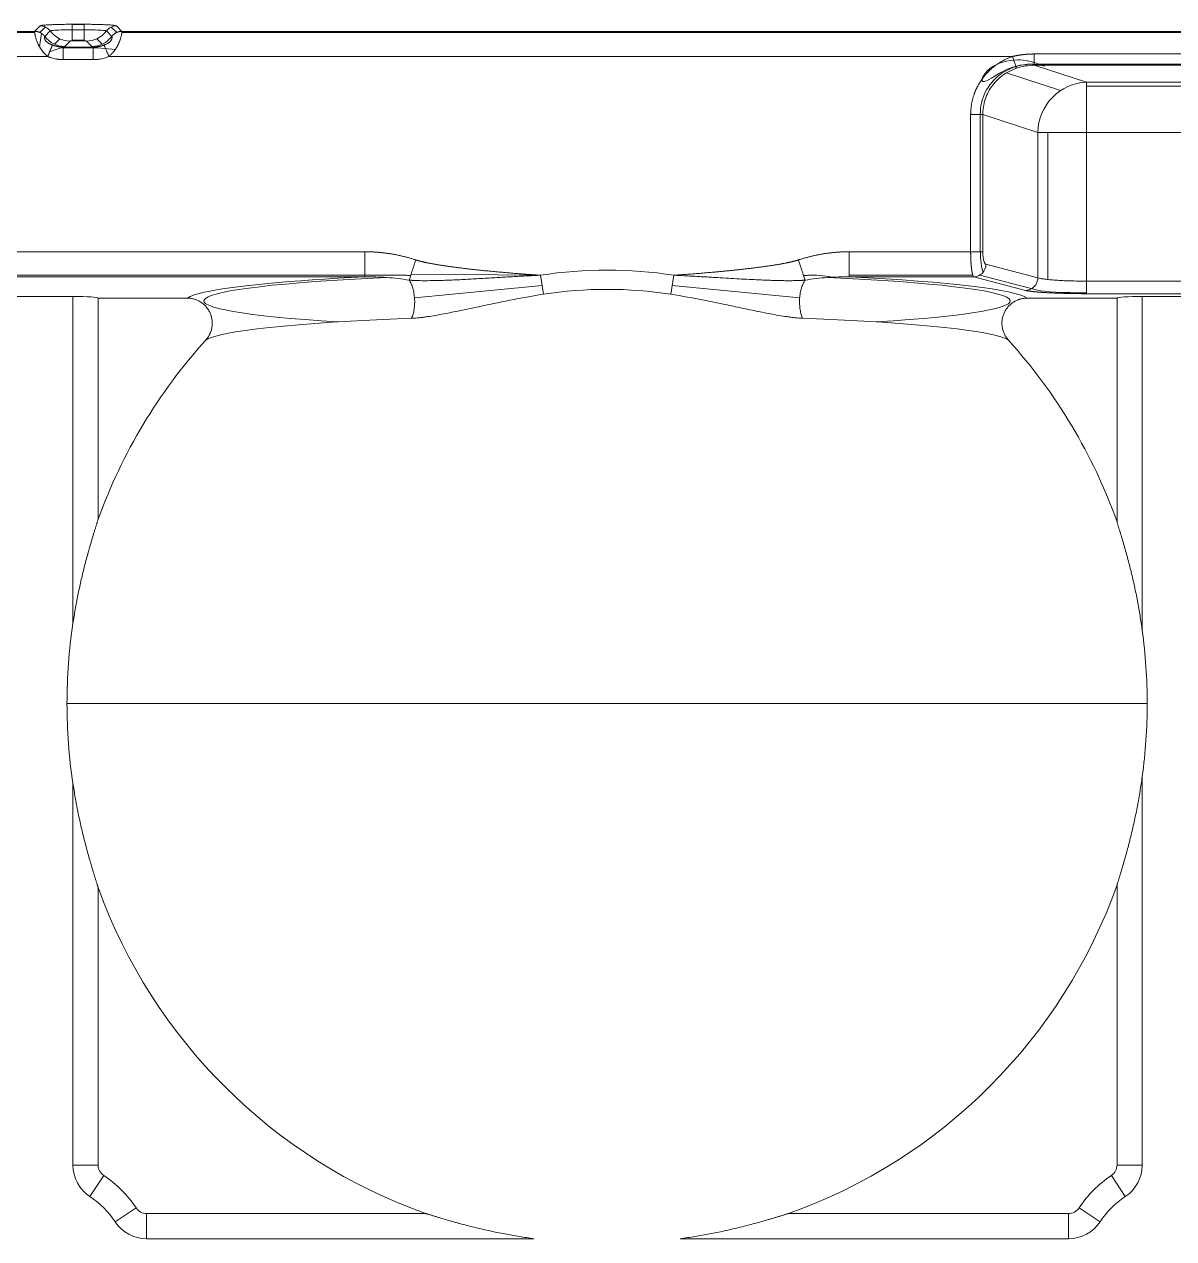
# Model space of a CAD drawing. Header units: millimetres. Extents: x 409 to 2276, y 1039 to 1674.
# Drawn here: x 1634.98 to 1680.63, y 1440.91 to 1489.12 of the extents above; entities that cross this region are included whole.
import ezdxf

# ---------------------------------------------------------------- set-up
doc = ezdxf.new("R2010")
doc.units = ezdxf.units.MM
doc.layers.add('粗实线层', color=7, linetype='Continuous', lineweight=35)

msp = doc.modelspace()

# ---------------------------------------------------------------- linework, layer by layer
at = {"layer": '粗实线层', "lineweight": 20}
for p, q in [((1631.784, 1488.844), (1635.392, 1488.844)), ((1635.608, 1489.06), (1635.392, 1488.844)), ((1635.598, 1488.8), (1635.814, 1489.016)), ((1636.007, 1488.86), (1635.792, 1488.645)), ((1637.363, 1489.124), (1636.89, 1489.124)), ((1636.89, 1489.111), (1637.363, 1489.111)), ((1637.363, 1488.904), (1636.89, 1488.904)), ((1637.363, 1489.124), (1637.363, 1488.904)), ((1637.363, 1488.463), (1637.363, 1488.904)), ((1638.46, 1488.645), (1638.245, 1488.86)), ((1638.439, 1489.016), (1638.654, 1488.8)), ((1638.86, 1488.844), (1638.644, 1489.06)), ((1638.86, 1488.844), (1722.392, 1488.844)), ((1635.393, 1488.795), (1631.778, 1488.795)), ((1635.666, 1488.762), (1635.588, 1488.237)), ((1636.18, 1488.333), (1636.395, 1488.548)), ((1636.806, 1488.459), (1636.591, 1488.244)), ((1636.89, 1488.489), (1637.363, 1488.489)), ((1637.363, 1488.463), (1636.89, 1488.463)), ((1637.662, 1488.244), (1637.447, 1488.459)), ((1637.857, 1488.548), (1638.073, 1488.333)), ((1638.86, 1488.795), (1722.393, 1488.795)), ((1635.987, 1488.024), (1636.432, 1488.195)), ((1637.909, 1488.195), (1636.432, 1488.195)), ((1636.531, 1488.22), (1637.721, 1488.22)), ((1637.909, 1488.195), (1638.595, 1488.126)), ((1675.091, 1487.945), (1686.162, 1487.945)), ((1631.784, 1487.846), (1635.912, 1487.846)), ((1636.531, 1487.72), (1637.721, 1487.72)), ((1638.341, 1487.846), (1674.22, 1487.846)), ((1675.091, 1487.497), (1686.162, 1487.497)), ((1675.091, 1487.497), (1677.161, 1486.821)), ((1685.979, 1487.54), (1675.274, 1487.54)), ((1676.137, 1486.494), (1673.988, 1487.196)), ((1677.161, 1486.821), (1684.092, 1486.821)), ((1677.161, 1484.829), (1677.161, 1486.821)), ((1677.161, 1486.661), (1684.092, 1486.661)), ((1672.563, 1480.094), (1672.563, 1485.541)), ((1672.947, 1480.094), (1672.947, 1485.541)), ((1673.046, 1485.541), (1675.229, 1484.829)), ((1673.046, 1480.094), (1673.046, 1485.541)), ((1675.229, 1479.058), (1675.229, 1484.829)), ((1677.161, 1484.829), (1675.229, 1484.829)), ((1675.626, 1478.991), (1675.626, 1484.829)), ((1677.161, 1478.928), (1677.161, 1484.829)), ((1677.161, 1484.829), (1684.092, 1484.829)), ((1631.784, 1480.094), (1648.509, 1480.094)), ((1667.744, 1480.094), (1667.744, 1479.096)), ((1667.744, 1480.094), (1672.563, 1480.094)), ((1672.563, 1480.094), (1673.046, 1480.094)), ((1655.478, 1479.161), (1650.342, 1479.198)), ((1675.229, 1479.058), (1673.171, 1479.595)), ((1649.916, 1479.161), (1631.784, 1479.161)), ((1631.784, 1479.096), (1648.509, 1479.096)), ((1650.479, 1478.262), (1655.544, 1478.753)), ((1655.598, 1478.406), (1655.481, 1479.161)), ((1660.654, 1478.406), (1660.772, 1479.161)), ((1660.709, 1478.754), (1665.773, 1478.258)), ((1672.649, 1479.161), (1667.744, 1479.161)), ((1667.744, 1479.096), (1672.688, 1479.096)), ((1674.746, 1478.559), (1672.688, 1479.096)), ((1672.927, 1479.166), (1675.223, 1478.567)), ((1684.092, 1478.928), (1677.161, 1478.928)), ((1634.414, 1478.322), (1636.914, 1478.322)), ((1636.914, 1465.332), (1636.914, 1478.322)), ((1637.914, 1478.252), (1641.45, 1478.252)), ((1637.914, 1469.474), (1637.914, 1478.252)), ((1674.803, 1478.252), (1678.376, 1478.252)), ((1684.092, 1478.429), (1677.161, 1478.429)), ((1678.376, 1478.252), (1678.376, 1469.368)), ((1679.376, 1478.322), (1681.876, 1478.322)), ((1679.376, 1478.322), (1679.376, 1465.066)), ((1636.679, 1462.161), (1658.126, 1462.161)), ((1679.574, 1462.161), (1658.126, 1462.161)), ((1636.914, 1443.837), (1636.914, 1458.99)), ((1679.376, 1459.256), (1679.376, 1443.837)), ((1637.914, 1443.837), (1637.914, 1454.848)), ((1678.376, 1454.954), (1678.376, 1443.837)), ((1636.914, 1443.837), (1637.914, 1443.837)), ((1679.376, 1443.837), (1678.376, 1443.837)), ((1637.589, 1442.584), (1638.139, 1443.419)), ((1678.701, 1442.584), (1678.151, 1443.419)), ((1638.587, 1441.586), (1639.423, 1442.136)), ((1677.703, 1441.586), (1676.868, 1442.136)), ((1650.92, 1441.911), (1639.84, 1441.911)), ((1639.84, 1440.911), (1639.84, 1441.911)), ((1676.45, 1441.911), (1665.333, 1441.911)), ((1676.45, 1440.911), (1676.45, 1441.911)), ((1655.222, 1440.911), (1639.84, 1440.911)), ((1676.45, 1440.911), (1661.031, 1440.911))]:
    msp.add_line(p, q, dxfattribs=at)
for centre, radius, start, end in [((1658.126, 1462.161), 17.205, 81.1539, 98.8461), ((1658.126, 1462.161), 16.44, 81.1539, 98.8461), ((1658.126, 1462.161), 16.44, 81.1539, 98.8461), ((1658.126, 1462.161), 21.494, 137.867, 160.1091), ((1658.126, 1462.161), 21.494, 19.5901, 42.133), ((1658.126, 1462.161), 21.448, 171.4976, 180), ((1658.126, 1462.161), 21.448, 0, 7.7837), ((1658.126, 1462.161), 21.448, 180, 188.5024), ((1658.126, 1462.161), 21.448, 352.2163, 0), ((1658.126, 1462.161), 21.494, 199.8909, 250.4099), ((1658.126, 1462.161), 21.494, 289.5901, 340.4099), ((1638.414, 1443.837), 1.5, 180, 236.633), ((1638.414, 1443.837), 0.5, 180, 236.633), ((1677.876, 1443.837), 0.5, 303.367, 0), ((1677.876, 1443.837), 1.5, 303.367, 0), ((1635.664, 1439.661), 4.5, 33.367, 56.633), ((1680.626, 1439.661), 4.5, 123.367, 146.633), ((1635.664, 1439.661), 3.5, 33.367, 56.633), ((1680.626, 1439.661), 3.5, 123.367, 146.633), ((1639.84, 1442.411), 0.5, 213.367, 270), ((1676.45, 1442.411), 0.5, 270, 326.633), ((1639.84, 1442.411), 1.5, 213.367, 270), ((1676.45, 1442.411), 1.5, 270, 326.633)]:
    msp.add_arc(centre, radius, start, end, dxfattribs=at)
for centre, major_axis, ratio, start_param, end_param in [((1635.608, 1488.561), (0.354, -0.354), 0.997265, 1.428216, 2.354826), ((1636.806, 1489.457), (0.707, -0.707), 0.997265, 4.569807, 5.496418), ((1636.89, 1488.625), (0, -0.5), 0.000021, 2.162623, 3.089233), ((1636.89, 1489.462), (0, -1), 0.000002, 0, 0.962255), ((1637.447, 1489.457), (-0.706, -0.708), 0.997255, 0.785049, 1.711657), ((1638.644, 1488.561), (-0.353, -0.354), 0.997264, 3.92822, 4.854816), ((1636.591, 1489.242), (0.707, -0.707), 0.997265, 4.569861, 5.496378), ((1637.662, 1489.242), (-0.707, -0.707), 0.997265, 0.786768, 1.713286), ((1675.017, 1485.528), (1.975, -0.645), 0.962495, 1.637941, 3.462237), ((1677.161, 1484.829), (0.621, 1.901), 0.962495, 0.327053, 1.87529), ((1673.215, 1480.094), (0, 1), 0.267949, 1.570796, 2.518292), ((1672.688, 1479.595), (-0.126, -0.484), 0.96373, 0.264454, 1.817191), ((1658.126, 1478.139), (16.011, 0), 0.069756, 2.150258, 3.981752), ((1658.126, 1478.139), (-16.755, 0), 0.069756, 5.323749, 5.96652), ((1658.126, 1478.139), (16.011, 0), 0.069756, 5.443238, 7.274399), ((1658.126, 1478.139), (-16.755, 0), 0.069756, 3.238503, 4.101029), ((1636.914, 1478.252), (-1, 0), 0.069927, 3.141593, 4.712389), ((1658.126, 1478.139), (-16.755, 0), 0.069756, 5.96652, 6.186275), ((1677.161, 1478.602), (-2, 0), 0.069927, 0.249436, 1.570796), ((1679.376, 1478.252), (-1, 0), 0.069927, 4.712389, 6.283185), ((1658.126, 1476.476), (-16.011, 0), 0.069756, 5.218735, 6.18907), ((1658.126, 1476.476), (-16.011, 0), 0.069756, 3.235708, 4.206043)]:
    msp.add_ellipse(centre, major_axis=major_axis, ratio=ratio, start_param=start_param, end_param=end_param, dxfattribs=at)
for points, degree, knots in [([(1635.392, 1488.844), (1635.392, 1488.844), (1635.392, 1488.843), (1635.391, 1488.842), (1635.391, 1488.841), (1635.391, 1488.839), (1635.391, 1488.836), (1635.391, 1488.833), (1635.391, 1488.83), (1635.391, 1488.826), (1635.391, 1488.822), (1635.391, 1488.817), (1635.392, 1488.812), (1635.393, 1488.806), (1635.393, 1488.799), (1635.394, 1488.792), (1635.395, 1488.783), (1635.397, 1488.774), (1635.398, 1488.765), (1635.4, 1488.754), (1635.402, 1488.743), (1635.404, 1488.731), (1635.408, 1488.71), (1635.414, 1488.682), (1635.423, 1488.646), (1635.434, 1488.604), (1635.448, 1488.555), (1635.468, 1488.493), (1635.492, 1488.429), (1635.522, 1488.358), (1635.56, 1488.282), (1635.598, 1488.216), (1635.636, 1488.155), (1635.677, 1488.095), (1635.722, 1488.038), (1635.762, 1487.992), (1635.788, 1487.963), (1635.814, 1487.936), (1635.84, 1487.911), (1635.864, 1487.888), (1635.888, 1487.866), (1635.904, 1487.852), (1635.912, 1487.846)], 3, [0, 0, 0, 0, 0.009731, 0.019805, 0.030219, 0.040973, 0.052066, 0.063498, 0.075271, 0.087386, 0.099845, 0.112649, 0.125801, 0.139302, 0.153151, 0.167346, 0.181887, 0.196771, 0.211999, 0.227573, 0.243494, 0.259767, 0.276397, 0.32031, 0.357788, 0.388791, 0.444169, 0.49073, 0.54492, 0.596334, 0.652237, 0.714373, 0.741987, 0.787368, 0.849445, 0.874291, 0.897964, 0.920509, 0.941961, 0.962346, 0.981686, 1, 1, 1, 1]), ([(1635.392, 1488.844), (1635.396, 1488.844), (1635.403, 1488.844), (1635.413, 1488.844), (1635.424, 1488.843), (1635.434, 1488.843), (1635.445, 1488.842), (1635.455, 1488.841), (1635.465, 1488.839), (1635.475, 1488.838), (1635.486, 1488.836), (1635.496, 1488.834), (1635.506, 1488.831), (1635.516, 1488.829), (1635.526, 1488.826), (1635.536, 1488.824), (1635.545, 1488.821), (1635.555, 1488.817), (1635.565, 1488.814), (1635.574, 1488.81), (1635.584, 1488.807), (1635.593, 1488.803), (1635.602, 1488.798), (1635.611, 1488.794), (1635.62, 1488.79), (1635.629, 1488.785), (1635.638, 1488.78), (1635.647, 1488.775), (1635.655, 1488.77), (1635.664, 1488.765), (1635.672, 1488.759), (1635.68, 1488.753), (1635.688, 1488.748), (1635.696, 1488.742), (1635.704, 1488.736), (1635.712, 1488.729), (1635.719, 1488.723), (1635.727, 1488.716), (1635.734, 1488.71), (1635.741, 1488.703), (1635.748, 1488.696), (1635.755, 1488.689), (1635.762, 1488.682), (1635.768, 1488.675), (1635.774, 1488.667), (1635.781, 1488.66), (1635.787, 1488.652), (1635.79, 1488.647), (1635.792, 1488.645)], 3, [0, 0, 0, 0, 0.022639, 0.045238, 0.067797, 0.090315, 0.112793, 0.13523, 0.157627, 0.179984, 0.2023, 0.224577, 0.246813, 0.269009, 0.291164, 0.31328, 0.335356, 0.357391, 0.379387, 0.401342, 0.423258, 0.445133, 0.466969, 0.488765, 0.510521, 0.532237, 0.553914, 0.575551, 0.597148, 0.618705, 0.640223, 0.661702, 0.68314, 0.70454, 0.725899, 0.74722, 0.768501, 0.789742, 0.810944, 0.832107, 0.853231, 0.874315, 0.895361, 0.916367, 0.937334, 0.958261, 0.97915, 1, 1, 1, 1]), ([(1636.89, 1488.904), (1636.74, 1488.904), (1636.436, 1488.899), (1636.105, 1488.883), (1636.015, 1488.867), (1636.007, 1488.86)], 3, [0, 0, 0, 0, 0.337679, 0.674606, 1, 1, 1, 1]), ([(1638.245, 1488.86), (1638.238, 1488.867), (1638.147, 1488.883), (1637.816, 1488.899), (1637.513, 1488.904), (1637.363, 1488.904)], 3, [0, 0, 0, 0, 0.325486, 0.662424, 1, 1, 1, 1]), ([(1638.341, 1487.846), (1638.345, 1487.849), (1638.354, 1487.857), (1638.367, 1487.868), (1638.38, 1487.88), (1638.394, 1487.893), (1638.408, 1487.906), (1638.422, 1487.919), (1638.436, 1487.934), (1638.45, 1487.949), (1638.465, 1487.964), (1638.48, 1487.98), (1638.495, 1487.997), (1638.517, 1488.023), (1638.545, 1488.056), (1638.574, 1488.094), (1638.598, 1488.127), (1638.616, 1488.154), (1638.629, 1488.174), (1638.641, 1488.193), (1638.652, 1488.212), (1638.666, 1488.234), (1638.678, 1488.256), (1638.689, 1488.277), (1638.7, 1488.297), (1638.71, 1488.317), (1638.719, 1488.336), (1638.736, 1488.371), (1638.758, 1488.423), (1638.781, 1488.484), (1638.8, 1488.54), (1638.816, 1488.594), (1638.832, 1488.654), (1638.843, 1488.701), (1638.849, 1488.735), (1638.853, 1488.756), (1638.856, 1488.774), (1638.858, 1488.79), (1638.86, 1488.803), (1638.861, 1488.814), (1638.862, 1488.823), (1638.862, 1488.83), (1638.862, 1488.835), (1638.862, 1488.84), (1638.861, 1488.843), (1638.861, 1488.844), (1638.86, 1488.844)], 3, [0, 0, 0, 0, 0.010066, 0.020471, 0.031218, 0.042311, 0.053754, 0.06555, 0.077705, 0.090221, 0.103106, 0.116367, 0.13001, 0.144045, 0.178269, 0.207909, 0.23283, 0.252884, 0.267919, 0.277801, 0.294589, 0.310953, 0.326894, 0.342402, 0.357448, 0.372011, 0.386079, 0.39964, 0.451212, 0.504907, 0.542663, 0.590491, 0.648305, 0.715978, 0.745962, 0.774787, 0.802464, 0.828993, 0.854367, 0.878584, 0.901651, 0.923581, 0.94438, 0.964053, 0.982595, 1, 1, 1, 1]), ([(1638.86, 1488.844), (1638.857, 1488.844), (1638.849, 1488.844), (1638.838, 1488.844), (1638.827, 1488.843), (1638.817, 1488.843), (1638.807, 1488.842), (1638.797, 1488.84), (1638.787, 1488.839), (1638.778, 1488.838), (1638.769, 1488.836), (1638.761, 1488.834), (1638.752, 1488.833), (1638.744, 1488.831), (1638.736, 1488.829), (1638.729, 1488.827), (1638.721, 1488.825), (1638.714, 1488.822), (1638.707, 1488.82), (1638.7, 1488.818), (1638.693, 1488.816), (1638.687, 1488.813), (1638.68, 1488.811), (1638.674, 1488.808), (1638.668, 1488.806), (1638.662, 1488.803), (1638.657, 1488.801), (1638.652, 1488.799), (1638.646, 1488.796), (1638.641, 1488.794), (1638.631, 1488.788), (1638.614, 1488.78), (1638.592, 1488.767), (1638.571, 1488.753), (1638.552, 1488.738), (1638.534, 1488.723), (1638.516, 1488.708), (1638.501, 1488.692), (1638.486, 1488.676), (1638.472, 1488.661), (1638.464, 1488.65), (1638.46, 1488.645)], 3, [0, 0, 0, 0, 0.024419, 0.048206, 0.071366, 0.093905, 0.115829, 0.137146, 0.157861, 0.177983, 0.197519, 0.216477, 0.234864, 0.25271, 0.2702, 0.287363, 0.304191, 0.320673, 0.336802, 0.352568, 0.367963, 0.382979, 0.39761, 0.411846, 0.425682, 0.439112, 0.452127, 0.464724, 0.476896, 0.488637, 0.499944, 0.555908, 0.610838, 0.664609, 0.717104, 0.768216, 0.817848, 0.865914, 0.912337, 0.957051, 1, 1, 1, 1]), ([(1635.792, 1488.645), (1635.792, 1488.644), (1635.791, 1488.644), (1635.79, 1488.643), (1635.79, 1488.642), (1635.789, 1488.641), (1635.788, 1488.639), (1635.788, 1488.637), (1635.787, 1488.636), (1635.787, 1488.634), (1635.786, 1488.631), (1635.786, 1488.629), (1635.786, 1488.627), (1635.785, 1488.624), (1635.785, 1488.621), (1635.785, 1488.619), (1635.785, 1488.616), (1635.785, 1488.613), (1635.785, 1488.61), (1635.785, 1488.607), (1635.785, 1488.604), (1635.786, 1488.601), (1635.786, 1488.598), (1635.786, 1488.594), (1635.787, 1488.591), (1635.787, 1488.588), (1635.787, 1488.584), (1635.788, 1488.581), (1635.788, 1488.578), (1635.789, 1488.575), (1635.789, 1488.571), (1635.79, 1488.568), (1635.791, 1488.565), (1635.791, 1488.561), (1635.792, 1488.558), (1635.793, 1488.555), (1635.793, 1488.552), (1635.794, 1488.549), (1635.795, 1488.545), (1635.796, 1488.542), (1635.797, 1488.539), (1635.798, 1488.536), (1635.799, 1488.533), (1635.8, 1488.53), (1635.801, 1488.527), (1635.802, 1488.525), (1635.803, 1488.522), (1635.806, 1488.513), (1635.813, 1488.497), (1635.827, 1488.475), (1635.844, 1488.454), (1635.862, 1488.436), (1635.881, 1488.419), (1635.902, 1488.404), (1635.923, 1488.39), (1635.947, 1488.374), (1635.969, 1488.362), (1635.988, 1488.352), (1636.003, 1488.344), (1636.022, 1488.334), (1636.045, 1488.324), (1636.072, 1488.312), (1636.092, 1488.304), (1636.102, 1488.3)], 3, [0, 0, 0, 0, 0.017958, 0.035624, 0.052996, 0.070075, 0.08686, 0.10335, 0.119547, 0.13545, 0.151059, 0.166375, 0.181397, 0.196127, 0.210564, 0.22471, 0.238565, 0.252131, 0.265409, 0.278399, 0.291105, 0.303527, 0.315669, 0.327533, 0.339122, 0.350438, 0.361484, 0.372264, 0.382779, 0.393033, 0.403027, 0.412766, 0.422252, 0.431487, 0.440475, 0.449219, 0.45772, 0.465983, 0.47401, 0.481804, 0.489369, 0.496706, 0.50382, 0.510712, 0.517386, 0.523845, 0.530091, 0.536128, 0.58439, 0.626583, 0.656507, 0.687423, 0.720299, 0.744748, 0.772998, 0.8053, 0.841899, 0.856872, 0.876293, 0.900231, 0.928768, 0.961993, 1, 1, 1, 1]), ([(1638.15, 1488.3), (1638.155, 1488.302), (1638.165, 1488.306), (1638.179, 1488.312), (1638.193, 1488.317), (1638.205, 1488.323), (1638.217, 1488.328), (1638.227, 1488.333), (1638.237, 1488.337), (1638.246, 1488.342), (1638.254, 1488.346), (1638.261, 1488.35), (1638.267, 1488.353), (1638.281, 1488.36), (1638.3, 1488.371), (1638.325, 1488.386), (1638.346, 1488.401), (1638.371, 1488.419), (1638.397, 1488.442), (1638.422, 1488.469), (1638.438, 1488.495), (1638.446, 1488.512), (1638.45, 1488.523), (1638.453, 1488.529), (1638.455, 1488.535), (1638.457, 1488.542), (1638.458, 1488.548), (1638.46, 1488.555), (1638.461, 1488.562), (1638.463, 1488.569), (1638.464, 1488.576), (1638.465, 1488.583), (1638.466, 1488.59), (1638.467, 1488.597), (1638.467, 1488.604), (1638.467, 1488.61), (1638.468, 1488.617), (1638.467, 1488.622), (1638.467, 1488.628), (1638.466, 1488.633), (1638.465, 1488.637), (1638.464, 1488.64), (1638.462, 1488.643), (1638.461, 1488.644), (1638.46, 1488.645)], 3, [0, 0, 0, 0, 0.018432, 0.035777, 0.052045, 0.067247, 0.081392, 0.094492, 0.106554, 0.117589, 0.127604, 0.136608, 0.144608, 0.15161, 0.188092, 0.22035, 0.248609, 0.273098, 0.323536, 0.369774, 0.411537, 0.459198, 0.47206, 0.485865, 0.50064, 0.516413, 0.533212, 0.551065, 0.569999, 0.590041, 0.611219, 0.63356, 0.657092, 0.681842, 0.707836, 0.735094, 0.763633, 0.793465, 0.8246, 0.857046, 0.890809, 0.92589, 0.962289, 1, 1, 1, 1]), ([(1636.102, 1488.3), (1636.107, 1488.298), (1636.117, 1488.295), (1636.132, 1488.289), (1636.148, 1488.284), (1636.165, 1488.278), (1636.183, 1488.272), (1636.202, 1488.267), (1636.221, 1488.261), (1636.242, 1488.256), (1636.264, 1488.25), (1636.286, 1488.245), (1636.311, 1488.24), (1636.34, 1488.235), (1636.37, 1488.23), (1636.401, 1488.226), (1636.433, 1488.223), (1636.465, 1488.221), (1636.498, 1488.22), (1636.52, 1488.22), (1636.531, 1488.22)], 3, [0, 0, 0, 0, 0.034981, 0.071913, 0.110806, 0.151667, 0.194501, 0.239309, 0.286089, 0.334836, 0.385544, 0.4382, 0.492789, 0.562322, 0.632924, 0.704542, 0.77712, 0.850597, 0.924912, 1, 1, 1, 1]), ([(1636.531, 1487.72), (1636.531, 1487.749), (1636.531, 1487.779), (1636.531, 1487.839), (1636.531, 1487.869), (1636.531, 1487.929), (1636.531, 1487.958), (1636.531, 1488.014), (1636.531, 1488.04), (1636.531, 1488.089), (1636.531, 1488.11), (1636.531, 1488.148), (1636.531, 1488.164), (1636.531, 1488.19), (1636.531, 1488.2), (1636.531, 1488.214), (1636.531, 1488.218), (1636.531, 1488.22)], 3, [0, 0, 0, 0, 0.125, 0.125, 0.25, 0.25, 0.375, 0.375, 0.5, 0.5, 0.625, 0.625, 0.75, 0.75, 0.875, 0.875, 1, 1, 1, 1]), ([(1637.721, 1488.22), (1637.727, 1488.22), (1637.738, 1488.22), (1637.755, 1488.22), (1637.771, 1488.22), (1637.788, 1488.221), (1637.804, 1488.222), (1637.82, 1488.223), (1637.837, 1488.225), (1637.853, 1488.227), (1637.868, 1488.228), (1637.884, 1488.231), (1637.9, 1488.233), (1637.915, 1488.235), (1637.93, 1488.238), (1637.945, 1488.241), (1637.96, 1488.244), (1637.975, 1488.247), (1637.99, 1488.25), (1638.004, 1488.254), (1638.018, 1488.258), (1638.032, 1488.261), (1638.046, 1488.265), (1638.06, 1488.269), (1638.073, 1488.273), (1638.087, 1488.278), (1638.1, 1488.282), (1638.113, 1488.286), (1638.125, 1488.291), (1638.138, 1488.295), (1638.146, 1488.299), (1638.15, 1488.3)], 3, [0, 0, 0, 0, 0.037996, 0.075808, 0.113427, 0.150844, 0.188051, 0.225041, 0.261805, 0.298336, 0.334626, 0.370668, 0.406455, 0.44198, 0.477236, 0.512216, 0.546914, 0.581324, 0.615441, 0.649257, 0.682767, 0.715967, 0.748851, 0.781414, 0.813651, 0.845557, 0.87713, 0.908364, 0.939256, 0.969802, 1, 1, 1, 1]), ([(1637.721, 1487.72), (1637.721, 1487.752), (1637.721, 1487.784), (1637.721, 1487.846), (1637.721, 1487.876), (1637.721, 1487.935), (1637.721, 1487.963), (1637.721, 1488.016), (1637.721, 1488.041), (1637.721, 1488.087), (1637.721, 1488.108), (1637.721, 1488.145), (1637.721, 1488.161), (1637.721, 1488.188), (1637.721, 1488.198), (1637.721, 1488.213), (1637.721, 1488.218), (1637.721, 1488.22)], 3, [0, 0, 0, 0, 0.125, 0.125, 0.25, 0.25, 0.375, 0.375, 0.5, 0.5, 0.625, 0.625, 0.75, 0.75, 0.875, 0.875, 1, 1, 1, 1]), ([(1638.341, 1487.846), (1638.331, 1487.87), (1638.32, 1487.895), (1638.299, 1487.946), (1638.288, 1487.971), (1638.267, 1488.022), (1638.256, 1488.047), (1638.236, 1488.095), (1638.227, 1488.118), (1638.208, 1488.161), (1638.2, 1488.181), (1638.185, 1488.217), (1638.178, 1488.233), (1638.167, 1488.26), (1638.162, 1488.272), (1638.155, 1488.289), (1638.152, 1488.296), (1638.15, 1488.3)], 3, [0, 0, 0, 0, 0.125, 0.125, 0.25, 0.25, 0.375, 0.375, 0.5, 0.5, 0.625, 0.625, 0.75, 0.75, 0.875, 0.875, 1, 1, 1, 1]), ([(1674.22, 1487.846), (1674.229, 1487.848), (1674.249, 1487.853), (1674.278, 1487.859), (1674.307, 1487.865), (1674.337, 1487.871), (1674.366, 1487.877), (1674.396, 1487.883), (1674.425, 1487.888), (1674.455, 1487.893), (1674.484, 1487.898), (1674.514, 1487.902), (1674.544, 1487.907), (1674.574, 1487.911), (1674.604, 1487.915), (1674.634, 1487.918), (1674.664, 1487.922), (1674.694, 1487.925), (1674.724, 1487.928), (1674.754, 1487.931), (1674.784, 1487.933), (1674.815, 1487.935), (1674.845, 1487.937), (1674.876, 1487.939), (1674.906, 1487.941), (1674.937, 1487.942), (1674.968, 1487.943), (1674.998, 1487.944), (1675.029, 1487.945), (1675.06, 1487.945), (1675.081, 1487.945), (1675.091, 1487.945)], 3, [0, 0, 0, 0, 0.034042, 0.068095, 0.102162, 0.136246, 0.170348, 0.204471, 0.238616, 0.272787, 0.306985, 0.341212, 0.375471, 0.409764, 0.444092, 0.478459, 0.512867, 0.547317, 0.581811, 0.616353, 0.650943, 0.685584, 0.720279, 0.755029, 0.789836, 0.824703, 0.859631, 0.894623, 0.92968, 0.964805, 1, 1, 1, 1]), ([(1675.091, 1487.945), (1675.091, 1487.888), (1675.091, 1487.831), (1675.091, 1487.727), (1675.091, 1487.68), (1675.091, 1487.599), (1675.091, 1487.565), (1675.091, 1487.517), (1675.091, 1487.502), (1675.091, 1487.497)], 3, [0, 0, 0, 0, 0.25, 0.25, 0.5, 0.5, 0.75, 0.75, 1, 1, 1, 1]), ([(1635.912, 1487.846), (1635.916, 1487.844), (1635.926, 1487.84), (1635.943, 1487.833), (1635.964, 1487.825), (1635.987, 1487.816), (1636.015, 1487.806), (1636.046, 1487.796), (1636.099, 1487.78), (1636.167, 1487.762), (1636.235, 1487.748), (1636.282, 1487.74), (1636.314, 1487.735), (1636.347, 1487.731), (1636.381, 1487.727), (1636.417, 1487.724), (1636.454, 1487.722), (1636.492, 1487.721), (1636.518, 1487.72), (1636.531, 1487.72)], 3, [0, 0, 0, 0, 0.022784, 0.051305, 0.085588, 0.125608, 0.171269, 0.222385, 0.278822, 0.434072, 0.557498, 0.606017, 0.656499, 0.708934, 0.763314, 0.819625, 0.877854, 0.937984, 1, 1, 1, 1]), ([(1672.563, 1485.541), (1672.563, 1485.92), (1672.678, 1486.277), (1672.793, 1486.637), (1673.011, 1486.942), (1673.23, 1487.25), (1673.846, 1487.714), (1674.22, 1487.846)], 2, [0, 0, 0, 0.25, 0.25, 0.5, 0.5, 0.75, 1, 1, 1]), ([(1675.504, 1487.469), (1675.329, 1487.515), (1675.145, 1487.54), (1674.568, 1487.541), (1674.17, 1487.424), (1673.502, 1487.081), (1673.228, 1486.857), (1673.027, 1486.841), (1672.995, 1486.895), (1673.067, 1487.103), (1673.178, 1487.248), (1673.628, 1487.594), (1674.039, 1487.71), (1674.727, 1487.71), (1675.013, 1487.647), (1675.274, 1487.54)], 3, [0, 0, 0, 0, 0.088198, 0.088198, 0.281114, 0.281114, 0.47403, 0.47403, 0.570488, 0.570488, 0.666946, 0.666946, 0.859862, 0.859862, 1, 1, 1, 1]), ([(1673.046, 1485.541), (1673.046, 1485.562), (1673.048, 1485.792), (1673.133, 1486.231), (1673.456, 1486.788), (1673.9, 1487.172), (1674.237, 1487.331), (1674.383, 1487.381)], 3, [0, 0, 0, 0, 0.02507, 0.285065, 0.545239, 0.810368, 1, 1, 1, 1]), ([(1674.22, 1487.846), (1674.229, 1487.82), (1674.238, 1487.794), (1674.256, 1487.742), (1674.266, 1487.715), (1674.284, 1487.663), (1674.293, 1487.637), (1674.311, 1487.587), (1674.319, 1487.564), (1674.334, 1487.52), (1674.342, 1487.5), (1674.354, 1487.463), (1674.36, 1487.448), (1674.369, 1487.42), (1674.373, 1487.409), (1674.38, 1487.392), (1674.382, 1487.385), (1674.383, 1487.381)], 3, [0, 0, 0, 0, 0.125, 0.125, 0.25, 0.25, 0.375, 0.375, 0.5, 0.5, 0.625, 0.625, 0.75, 0.75, 0.875, 0.875, 1, 1, 1, 1]), ([(1648.509, 1480.094), (1648.989, 1480.094), (1649.479, 1480.019), (1650.021, 1479.936), (1650.528, 1479.769)], 2, [0, 0, 0, 0.5, 0.5, 1, 1, 1]), ([(1650.528, 1479.769), (1650.515, 1479.731), (1650.503, 1479.692), (1650.477, 1479.614), (1650.465, 1479.575), (1650.439, 1479.498), (1650.427, 1479.459), (1650.402, 1479.384), (1650.39, 1479.347), (1650.367, 1479.275), (1650.356, 1479.241), (1650.334, 1479.176), (1650.324, 1479.145), (1650.305, 1479.086), (1650.296, 1479.059), (1650.279, 1479.01), (1650.272, 1478.987), (1650.265, 1478.967)], 3, [0, 0, 0, 0, 0.125, 0.125, 0.25, 0.25, 0.375, 0.375, 0.5, 0.5, 0.625, 0.625, 0.75, 0.75, 0.875, 0.875, 1, 1, 1, 1]), ([(1650.528, 1479.769), (1650.631, 1479.734), (1650.858, 1479.682), (1651.043, 1479.639), (1651.322, 1479.592), (1651.79, 1479.513), (1652.399, 1479.439), (1652.945, 1479.373), (1653.618, 1479.309), (1654.554, 1479.221), (1655.481, 1479.161)], 2, [0, 0, 0, 0.125, 0.125, 0.25, 0.25, 0.5, 0.5, 0.75, 0.75, 1, 1, 1]), ([(1660.772, 1479.161), (1661.604, 1479.216), (1662.398, 1479.288), (1663.313, 1479.37), (1664.019, 1479.46), (1664.622, 1479.536), (1665.068, 1479.616), (1665.268, 1479.652), (1665.448, 1479.694), (1665.636, 1479.739), (1665.725, 1479.769)], 2, [0, 0, 0, 0.25, 0.25, 0.5, 0.5, 0.75, 0.75, 0.875, 0.875, 1, 1, 1]), ([(1665.725, 1479.769), (1666.241, 1479.938), (1666.78, 1480.02), (1667.265, 1480.094), (1667.744, 1480.094)], 2, [0, 0, 0, 0.5, 0.5, 1, 1, 1]), ([(1665.725, 1479.769), (1665.738, 1479.729), (1665.752, 1479.688), (1665.779, 1479.606), (1665.792, 1479.565), (1665.818, 1479.485), (1665.831, 1479.446), (1665.856, 1479.37), (1665.868, 1479.333), (1665.891, 1479.262), (1665.902, 1479.229), (1665.923, 1479.165), (1665.933, 1479.135), (1665.951, 1479.08), (1665.96, 1479.054), (1665.975, 1479.007), (1665.982, 1478.986), (1665.988, 1478.966)], 3, [0, 0, 0, 0, 0.125, 0.125, 0.25, 0.25, 0.375, 0.375, 0.5, 0.5, 0.625, 0.625, 0.75, 0.75, 0.875, 0.875, 1, 1, 1, 1]), ([(1672.688, 1479.096), (1672.687, 1479.097), (1672.686, 1479.097), (1672.683, 1479.099), (1672.681, 1479.101), (1672.679, 1479.103), (1672.677, 1479.105), (1672.675, 1479.107), (1672.673, 1479.11), (1672.671, 1479.113), (1672.669, 1479.116), (1672.667, 1479.119), (1672.665, 1479.122), (1672.664, 1479.126), (1672.662, 1479.13), (1672.66, 1479.133), (1672.658, 1479.137), (1672.656, 1479.142), (1672.655, 1479.146), (1672.653, 1479.15), (1672.651, 1479.155), (1672.649, 1479.16), (1672.648, 1479.165), (1672.646, 1479.17), (1672.645, 1479.175), (1672.643, 1479.18), (1672.641, 1479.185), (1672.64, 1479.19), (1672.638, 1479.196), (1672.637, 1479.201), (1672.635, 1479.207), (1672.634, 1479.212), (1672.633, 1479.218), (1672.631, 1479.223), (1672.63, 1479.229), (1672.629, 1479.235), (1672.627, 1479.241), (1672.626, 1479.247), (1672.625, 1479.252), (1672.624, 1479.258), (1672.622, 1479.264), (1672.621, 1479.27), (1672.62, 1479.276), (1672.619, 1479.282), (1672.618, 1479.288), (1672.617, 1479.294), (1672.616, 1479.3), (1672.614, 1479.311), (1672.611, 1479.327), (1672.608, 1479.348), (1672.605, 1479.371), (1672.601, 1479.394), (1672.598, 1479.418), (1672.596, 1479.443), (1672.593, 1479.468), (1672.59, 1479.493), (1672.588, 1479.519), (1672.585, 1479.546), (1672.583, 1479.573), (1672.581, 1479.6), (1672.579, 1479.628), (1672.577, 1479.656), (1672.575, 1479.685), (1672.573, 1479.713), (1672.572, 1479.742), (1672.571, 1479.771), (1672.569, 1479.8), (1672.568, 1479.83), (1672.567, 1479.859), (1672.566, 1479.888), (1672.565, 1479.918), (1672.565, 1479.947), (1672.564, 1479.977), (1672.564, 1480.006), (1672.563, 1480.035), (1672.563, 1480.065), (1672.563, 1480.084), (1672.563, 1480.094)], 3, [0, 0, 0, 0, 0.01082, 0.021542, 0.032167, 0.042694, 0.053123, 0.063455, 0.073689, 0.083825, 0.093864, 0.103805, 0.113648, 0.123394, 0.133042, 0.142592, 0.152045, 0.1614, 0.170657, 0.179817, 0.188879, 0.197844, 0.20671, 0.215479, 0.224151, 0.232725, 0.241201, 0.24958, 0.257861, 0.266044, 0.27413, 0.282118, 0.290008, 0.297801, 0.305496, 0.313094, 0.320594, 0.327997, 0.335301, 0.342509, 0.349618, 0.356631, 0.363545, 0.370362, 0.377081, 0.383703, 0.390228, 0.396654, 0.419027, 0.441285, 0.46343, 0.485461, 0.507378, 0.529182, 0.550873, 0.572451, 0.593916, 0.61527, 0.636511, 0.65764, 0.678658, 0.699565, 0.72036, 0.741045, 0.761619, 0.782083, 0.802437, 0.822682, 0.842817, 0.862843, 0.882761, 0.90257, 0.922271, 0.941864, 0.96135, 0.980728, 1, 1, 1, 1]), ([(1665.928, 1479.15), (1665.984, 1479.153), (1666.04, 1479.156), (1666.416, 1479.17), (1666.739, 1479.152), (1667.05, 1479.083)], 3, [0, 0, 0, 0, 0.149033, 0.149033, 1, 1, 1, 1]), ([(1648.509, 1479.096), (1648.653, 1479.099), (1648.798, 1479.098), (1649.089, 1479.09), (1649.236, 1479.082), (1649.529, 1479.06), (1649.676, 1479.046), (1649.971, 1479.011), (1650.118, 1478.991), (1650.265, 1478.966)], 3, [0, 0, 0, 0, 0.25, 0.25, 0.5, 0.5, 0.75, 0.75, 1, 1, 1, 1]), ([(1649.916, 1479.161), (1649.997, 1479.162), (1650.078, 1479.161), (1650.214, 1479.156), (1650.27, 1479.153), (1650.326, 1479.149)], 3, [0, 0, 0, 0, 0.593244, 0.593244, 1, 1, 1, 1]), ([(1650.265, 1478.967), (1650.271, 1478.966), (1650.282, 1478.965), (1650.298, 1478.964), (1650.314, 1478.963), (1650.33, 1478.962), (1650.345, 1478.961), (1650.36, 1478.96), (1650.38, 1478.959), (1650.407, 1478.958), (1650.443, 1478.956), (1650.483, 1478.954), (1650.524, 1478.952), (1650.564, 1478.95), (1650.602, 1478.949), (1650.639, 1478.948), (1650.673, 1478.947), (1650.733, 1478.946), (1650.823, 1478.945), (1650.949, 1478.945), (1651.085, 1478.946), (1651.262, 1478.948), (1651.485, 1478.953), (1651.757, 1478.962), (1652.049, 1478.974), (1652.449, 1478.993), (1652.969, 1479.022), (1653.478, 1479.052), (1653.881, 1479.076), (1654.157, 1479.092), (1654.43, 1479.107), (1654.698, 1479.122), (1654.962, 1479.136), (1655.223, 1479.149), (1655.395, 1479.157), (1655.481, 1479.161)], 3, [0, 0, 0, 0, 0.003397, 0.006742, 0.010013, 0.01319, 0.016269, 0.019258, 0.022167, 0.028269, 0.035367, 0.043559, 0.051726, 0.059611, 0.067154, 0.074307, 0.081038, 0.087337, 0.109517, 0.133752, 0.160054, 0.188347, 0.236519, 0.288546, 0.344447, 0.404251, 0.518233, 0.64214, 0.695609, 0.748285, 0.800179, 0.851291, 0.901629, 0.951199, 1, 1, 1, 1]), ([(1650.361, 1477.452), (1650.385, 1477.503), (1650.405, 1477.559), (1650.439, 1477.679), (1650.453, 1477.744), (1650.474, 1477.878), (1650.481, 1477.948), (1650.486, 1478.09), (1650.486, 1478.162), (1650.476, 1478.306), (1650.468, 1478.377), (1650.444, 1478.514), (1650.429, 1478.581), (1650.392, 1478.707), (1650.37, 1478.766), (1650.321, 1478.875), (1650.294, 1478.924), (1650.265, 1478.966)], 3, [0, 0, 0, 0, 0.125, 0.125, 0.25, 0.25, 0.375, 0.375, 0.5, 0.5, 0.625, 0.625, 0.75, 0.75, 0.875, 0.875, 1, 1, 1, 1]), ([(1660.772, 1479.161), (1660.809, 1479.159), (1660.884, 1479.156), (1660.997, 1479.151), (1661.11, 1479.145), (1661.224, 1479.139), (1661.339, 1479.133), (1661.454, 1479.127), (1661.571, 1479.121), (1661.687, 1479.115), (1661.805, 1479.108), (1661.923, 1479.101), (1662.042, 1479.095), (1662.161, 1479.088), (1662.282, 1479.081), (1662.652, 1479.059), (1663.245, 1479.024), (1663.88, 1478.989), (1664.304, 1478.97), (1664.54, 1478.961), (1664.761, 1478.954), (1664.956, 1478.949), (1665.125, 1478.946), (1665.269, 1478.945), (1665.4, 1478.945), (1665.498, 1478.945), (1665.568, 1478.947), (1665.615, 1478.948), (1665.661, 1478.95), (1665.708, 1478.951), (1665.749, 1478.953), (1665.785, 1478.955), (1665.815, 1478.956), (1665.843, 1478.957), (1665.87, 1478.959), (1665.897, 1478.961), (1665.926, 1478.962), (1665.956, 1478.965), (1665.977, 1478.966), (1665.988, 1478.967)], 3, [0, 0, 0, 0, 0.021312, 0.042753, 0.064328, 0.086036, 0.107874, 0.129843, 0.151945, 0.174179, 0.196547, 0.219048, 0.241683, 0.264453, 0.287356, 0.310396, 0.476272, 0.626253, 0.674308, 0.719526, 0.761906, 0.801442, 0.831723, 0.85953, 0.884793, 0.907719, 0.916755, 0.925878, 0.935012, 0.944082, 0.953029, 0.959398, 0.965342, 0.970917, 0.97613, 0.981452, 0.987225, 0.993444, 1, 1, 1, 1]), ([(1665.891, 1477.452), (1665.871, 1477.497), (1665.852, 1477.548), (1665.818, 1477.661), (1665.803, 1477.724), (1665.781, 1477.859), (1665.773, 1477.932), (1665.766, 1478.081), (1665.767, 1478.158), (1665.777, 1478.311), (1665.786, 1478.387), (1665.812, 1478.531), (1665.828, 1478.6), (1665.867, 1478.726), (1665.89, 1478.783), (1665.937, 1478.885), (1665.962, 1478.929), (1665.988, 1478.967)], 3, [0, 0, 0, 0, 0.125, 0.125, 0.25, 0.25, 0.375, 0.375, 0.5, 0.5, 0.625, 0.625, 0.75, 0.75, 0.875, 0.875, 1, 1, 1, 1]), ([(1665.988, 1478.966), (1666.135, 1478.991), (1666.282, 1479.011), (1666.577, 1479.046), (1666.724, 1479.06), (1667.164, 1479.093), (1667.456, 1479.102), (1667.744, 1479.096)], 3, [0, 0, 0, 0, 0.25, 0.25, 0.5, 0.5, 1, 1, 1, 1]), ([(1674.746, 1478.559), (1674.777, 1478.56), (1674.809, 1478.563), (1674.87, 1478.577), (1674.9, 1478.587), (1674.958, 1478.612), (1674.986, 1478.628), (1675.038, 1478.664), (1675.062, 1478.685), (1675.107, 1478.731), (1675.127, 1478.756), (1675.162, 1478.81), (1675.178, 1478.839), (1675.202, 1478.899), (1675.212, 1478.93), (1675.225, 1478.993), (1675.229, 1479.025), (1675.229, 1479.058)], 3, [0, 0, 0, 0, 0.125, 0.125, 0.25, 0.25, 0.375, 0.375, 0.5, 0.5, 0.625, 0.625, 0.75, 0.75, 0.875, 0.875, 1, 1, 1, 1]), ([(1677.161, 1478.928), (1677.052, 1478.928), (1676.942, 1478.929), (1676.727, 1478.932), (1676.62, 1478.934), (1676.414, 1478.941), (1676.313, 1478.944), (1676.121, 1478.953), (1676.029, 1478.959), (1675.856, 1478.97), (1675.775, 1478.977), (1675.626, 1478.991), (1675.49, 1479.006), (1675.384, 1479.022), (1675.294, 1479.04), (1675.257, 1479.049), (1675.229, 1479.058)], 3, [0, 0, 0, 0, 0.125, 0.125, 0.25, 0.25, 0.375, 0.375, 0.5, 0.5, 0.625, 0.625, 0.75, 0.875, 0.875, 1, 1, 1, 1]), ([(1642.186, 1476.581), (1642.219, 1476.617), (1642.278, 1476.692), (1642.326, 1476.775), (1642.352, 1476.83), (1642.357, 1476.84), (1642.367, 1476.863), (1642.372, 1476.874), (1642.385, 1476.907), (1642.393, 1476.93), (1642.415, 1476.999), (1642.426, 1477.045), (1642.438, 1477.116), (1642.441, 1477.14), (1642.445, 1477.188), (1642.447, 1477.212), (1642.448, 1477.285), (1642.443, 1477.38), (1642.425, 1477.474), (1642.409, 1477.533), (1642.405, 1477.544), (1642.398, 1477.568), (1642.386, 1477.602), (1642.373, 1477.635), (1642.344, 1477.701), (1642.322, 1477.743), (1642.29, 1477.794), (1642.284, 1477.804), (1642.27, 1477.824), (1642.263, 1477.834), (1642.242, 1477.864), (1642.227, 1477.883), (1642.18, 1477.937), (1642.147, 1477.972), (1642.093, 1478.019), (1642.074, 1478.034), (1642.036, 1478.063), (1642.016, 1478.077), (1641.955, 1478.117), (1641.871, 1478.163), (1641.781, 1478.197), (1641.712, 1478.218), (1641.688, 1478.224), (1641.641, 1478.234), (1641.617, 1478.238), (1641.546, 1478.249), (1641.498, 1478.252), (1641.45, 1478.252)], 3, [0, 0, 0, 0, 0.0625, 0.125, 0.125, 0.140625, 0.140625, 0.15625, 0.15625, 0.1875, 0.1875, 0.25, 0.25, 0.28125, 0.28125, 0.3125, 0.3125, 0.375, 0.4375, 0.4375, 0.453125, 0.453125, 0.46875, 0.5, 0.5, 0.5625, 0.5625, 0.578125, 0.578125, 0.59375, 0.59375, 0.625, 0.625, 0.6875, 0.6875, 0.71875, 0.71875, 0.75, 0.75, 0.8125, 0.875, 0.875, 0.90625, 0.90625, 0.9375, 0.9375, 1, 1, 1, 1]), ([(1650.361, 1477.452), (1650.463, 1477.456), (1650.568, 1477.465), (1650.726, 1477.482), (1650.779, 1477.488), (1650.885, 1477.502), (1651.044, 1477.524), (1651.205, 1477.549), (1651.42, 1477.586), (1651.528, 1477.606), (1651.853, 1477.667), (1652.071, 1477.711), (1652.508, 1477.801), (1652.727, 1477.848), (1653.166, 1477.941), (1653.386, 1477.988), (1653.827, 1478.079), (1654.047, 1478.125), (1654.71, 1478.255), (1655.154, 1478.337), (1655.598, 1478.406)], 3, [0, 0, 0, 0, 0.0625, 0.0625, 0.09375, 0.09375, 0.125, 0.1875, 0.1875, 0.25, 0.25, 0.375, 0.375, 0.5, 0.5, 0.625, 0.625, 0.75, 0.75, 1, 1, 1, 1]), ([(1660.654, 1478.406), (1661.099, 1478.337), (1661.542, 1478.255), (1662.205, 1478.125), (1662.426, 1478.079), (1662.867, 1477.988), (1663.087, 1477.941), (1663.526, 1477.848), (1663.745, 1477.801), (1664.181, 1477.711), (1664.399, 1477.667), (1664.724, 1477.606), (1664.832, 1477.586), (1665.047, 1477.549), (1665.208, 1477.524), (1665.368, 1477.502), (1665.474, 1477.488), (1665.527, 1477.482), (1665.685, 1477.465), (1665.789, 1477.456), (1665.891, 1477.452)], 3, [0, 0, 0, 0, 0.25, 0.25, 0.375, 0.375, 0.5, 0.5, 0.625, 0.625, 0.75, 0.75, 0.8125, 0.8125, 0.875, 0.90625, 0.90625, 0.9375, 0.9375, 1, 1, 1, 1]), ([(1674.803, 1478.252), (1674.755, 1478.252), (1674.659, 1478.245), (1674.565, 1478.225), (1674.507, 1478.208), (1674.496, 1478.204), (1674.473, 1478.196), (1674.462, 1478.192), (1674.428, 1478.18), (1674.405, 1478.17), (1674.34, 1478.14), (1674.298, 1478.117), (1674.238, 1478.078), (1674.218, 1478.064), (1674.18, 1478.035), (1674.161, 1478.02), (1674.107, 1477.972), (1674.039, 1477.904), (1673.983, 1477.826), (1673.931, 1477.744), (1673.909, 1477.702), (1673.87, 1477.614), (1673.854, 1477.569), (1673.838, 1477.511), (1673.835, 1477.499), (1673.829, 1477.476), (1673.827, 1477.464), (1673.82, 1477.428), (1673.816, 1477.404), (1673.807, 1477.333), (1673.804, 1477.285), (1673.806, 1477.213), (1673.807, 1477.189), (1673.812, 1477.141), (1673.815, 1477.117), (1673.826, 1477.046), (1673.849, 1476.953), (1673.884, 1476.863), (1673.926, 1476.776), (1673.95, 1476.734), (1674.004, 1476.655), (1674.034, 1476.617), (1674.066, 1476.581)], 3, [0, 0, 0, 0, 0.0625, 0.125, 0.125, 0.140625, 0.140625, 0.15625, 0.15625, 0.1875, 0.1875, 0.25, 0.25, 0.28125, 0.28125, 0.3125, 0.3125, 0.375, 0.4375, 0.4375, 0.5, 0.5, 0.5625, 0.5625, 0.578125, 0.578125, 0.59375, 0.59375, 0.625, 0.625, 0.6875, 0.6875, 0.71875, 0.71875, 0.75, 0.75, 0.8125, 0.875, 0.875, 0.9375, 0.9375, 1, 1, 1, 1]), ([(1677.161, 1478.429), (1676.726, 1478.429), (1676.124, 1478.445), (1675.747, 1478.459), (1675.582, 1478.469), (1675.422, 1478.478), (1675.282, 1478.489), (1675.149, 1478.5), (1675.042, 1478.511), (1674.844, 1478.533), (1674.746, 1478.559)], 2, [0, 0, 0, 0.25, 0.375, 0.5, 0.5, 0.625, 0.625, 0.75, 0.75, 1, 1, 1]), ([(1637.914, 1469.474), (1637.914, 1469.472), (1637.914, 1469.468), (1637.911, 1469.459), (1637.91, 1469.455), (1637.908, 1469.446), (1637.906, 1469.442), (1637.902, 1469.426), (1637.898, 1469.414), (1637.89, 1469.387), (1637.885, 1469.373), (1637.878, 1469.35), (1637.876, 1469.342), (1637.871, 1469.325), (1637.868, 1469.317), (1637.86, 1469.292), (1637.854, 1469.274), (1637.837, 1469.22), (1637.825, 1469.182), (1637.807, 1469.123), (1637.801, 1469.103), (1637.788, 1469.063), (1637.782, 1469.043), (1637.763, 1468.981), (1637.75, 1468.94), (1637.711, 1468.814), (1637.685, 1468.728), (1637.633, 1468.554), (1637.607, 1468.465), (1637.569, 1468.331), (1637.556, 1468.286), (1637.531, 1468.196), (1637.518, 1468.151), (1637.481, 1468.015), (1637.456, 1467.925), (1637.409, 1467.743), (1637.385, 1467.652), (1637.316, 1467.378), (1637.272, 1467.194), (1637.189, 1466.826), (1637.149, 1466.641), (1637.074, 1466.269), (1637.039, 1466.083), (1636.973, 1465.708), (1636.943, 1465.521), (1636.914, 1465.332)], 3, [0, 0, 0, 0, 0.015625, 0.015625, 0.023438, 0.023438, 0.03125, 0.03125, 0.046875, 0.046875, 0.0625, 0.0625, 0.070313, 0.070313, 0.078125, 0.078125, 0.09375, 0.09375, 0.125, 0.125, 0.140625, 0.140625, 0.15625, 0.15625, 0.1875, 0.1875, 0.25, 0.25, 0.3125, 0.3125, 0.34375, 0.34375, 0.375, 0.375, 0.4375, 0.4375, 0.5, 0.5, 0.625, 0.625, 0.75, 0.75, 0.875, 0.875, 1, 1, 1, 1]), ([(1679.376, 1465.066), (1679.35, 1465.261), (1679.32, 1465.456), (1679.257, 1465.844), (1679.222, 1466.038), (1679.149, 1466.424), (1679.11, 1466.616), (1679.047, 1466.904), (1679.026, 1467), (1678.982, 1467.191), (1678.959, 1467.286), (1678.913, 1467.476), (1678.889, 1467.571), (1678.841, 1467.759), (1678.817, 1467.852), (1678.767, 1468.038), (1678.742, 1468.131), (1678.69, 1468.315), (1678.664, 1468.406), (1678.625, 1468.542), (1678.612, 1468.587), (1678.585, 1468.677), (1678.572, 1468.721), (1678.545, 1468.809), (1678.532, 1468.853), (1678.506, 1468.938), (1678.493, 1468.98), (1678.468, 1469.061), (1678.456, 1469.101), (1678.439, 1469.157), (1678.433, 1469.175), (1678.422, 1469.21), (1678.417, 1469.227), (1678.407, 1469.26), (1678.402, 1469.275), (1678.394, 1469.304), (1678.39, 1469.316), (1678.385, 1469.333), (1678.384, 1469.338), (1678.381, 1469.347), (1678.38, 1469.351), (1678.377, 1469.362), (1678.376, 1469.366), (1678.376, 1469.368)], 3, [0, 0, 0, 0, 0.125, 0.125, 0.25, 0.25, 0.375, 0.375, 0.4375, 0.4375, 0.5, 0.5, 0.5625, 0.5625, 0.625, 0.625, 0.6875, 0.6875, 0.75, 0.75, 0.78125, 0.78125, 0.8125, 0.8125, 0.84375, 0.84375, 0.875, 0.875, 0.90625, 0.90625, 0.921875, 0.921875, 0.9375, 0.9375, 0.953125, 0.953125, 0.96875, 0.96875, 0.976563, 0.976563, 0.984375, 0.984375, 1, 1, 1, 1]), ([(1636.914, 1458.99), (1636.943, 1458.802), (1636.973, 1458.614), (1637.039, 1458.239), (1637.074, 1458.052), (1637.149, 1457.679), (1637.189, 1457.493), (1637.252, 1457.215), (1637.274, 1457.123), (1637.318, 1456.938), (1637.341, 1456.846), (1637.387, 1456.663), (1637.411, 1456.572), (1637.459, 1456.39), (1637.483, 1456.3), (1637.533, 1456.12), (1637.558, 1456.03), (1637.596, 1455.897), (1637.609, 1455.853), (1637.635, 1455.765), (1637.648, 1455.721), (1637.687, 1455.59), (1637.713, 1455.503), (1637.751, 1455.377), (1637.764, 1455.336), (1637.79, 1455.254), (1637.802, 1455.215), (1637.826, 1455.137), (1637.838, 1455.1), (1637.855, 1455.046), (1637.861, 1455.029), (1637.871, 1454.995), (1637.876, 1454.979), (1637.886, 1454.949), (1637.89, 1454.934), (1637.898, 1454.908), (1637.902, 1454.896), (1637.908, 1454.875), (1637.91, 1454.867), (1637.914, 1454.854), (1637.914, 1454.85), (1637.914, 1454.848)], 3, [0, 0, 0, 0, 0.125, 0.125, 0.25, 0.25, 0.375, 0.375, 0.4375, 0.4375, 0.5, 0.5, 0.5625, 0.5625, 0.625, 0.625, 0.6875, 0.6875, 0.71875, 0.71875, 0.75, 0.75, 0.8125, 0.8125, 0.84375, 0.84375, 0.875, 0.875, 0.90625, 0.90625, 0.921875, 0.921875, 0.9375, 0.9375, 0.953125, 0.953125, 0.96875, 0.96875, 0.984375, 0.984375, 1, 1, 1, 1]), ([(1678.376, 1454.954), (1678.376, 1454.956), (1678.377, 1454.961), (1678.38, 1454.971), (1678.381, 1454.975), (1678.384, 1454.984), (1678.385, 1454.989), (1678.39, 1455.006), (1678.394, 1455.019), (1678.402, 1455.047), (1678.407, 1455.063), (1678.417, 1455.095), (1678.422, 1455.113), (1678.433, 1455.148), (1678.439, 1455.167), (1678.457, 1455.224), (1678.469, 1455.263), (1678.494, 1455.346), (1678.507, 1455.388), (1678.533, 1455.473), (1678.546, 1455.516), (1678.586, 1455.648), (1678.612, 1455.737), (1678.665, 1455.918), (1678.691, 1456.01), (1678.73, 1456.15), (1678.743, 1456.196), (1678.769, 1456.29), (1678.781, 1456.337), (1678.819, 1456.477), (1678.843, 1456.571), (1678.891, 1456.759), (1678.915, 1456.854), (1678.984, 1457.138), (1679.027, 1457.328), (1679.11, 1457.71), (1679.149, 1457.902), (1679.223, 1458.286), (1679.257, 1458.479), (1679.32, 1458.867), (1679.35, 1459.061), (1679.376, 1459.256)], 3, [0, 0, 0, 0, 0.015625, 0.015625, 0.023437, 0.023437, 0.03125, 0.03125, 0.046875, 0.046875, 0.0625, 0.0625, 0.078125, 0.078125, 0.09375, 0.09375, 0.125, 0.125, 0.15625, 0.15625, 0.1875, 0.1875, 0.25, 0.25, 0.3125, 0.3125, 0.34375, 0.34375, 0.375, 0.375, 0.4375, 0.4375, 0.5, 0.5, 0.625, 0.625, 0.75, 0.75, 0.875, 0.875, 1, 1, 1, 1]), ([(1650.92, 1441.911), (1650.921, 1441.911), (1650.926, 1441.91), (1650.936, 1441.908), (1650.94, 1441.907), (1650.949, 1441.904), (1650.955, 1441.902), (1650.971, 1441.898), (1650.984, 1441.894), (1651.012, 1441.885), (1651.028, 1441.881), (1651.06, 1441.871), (1651.078, 1441.865), (1651.113, 1441.854), (1651.132, 1441.848), (1651.189, 1441.831), (1651.228, 1441.819), (1651.311, 1441.793), (1651.353, 1441.78), (1651.438, 1441.754), (1651.482, 1441.741), (1651.613, 1441.702), (1651.702, 1441.675), (1651.883, 1441.623), (1651.975, 1441.596), (1652.115, 1441.557), (1652.161, 1441.544), (1652.255, 1441.519), (1652.302, 1441.506), (1652.442, 1441.469), (1652.536, 1441.444), (1652.724, 1441.396), (1652.819, 1441.373), (1653.103, 1441.304), (1653.293, 1441.26), (1653.675, 1441.177), (1653.867, 1441.138), (1654.251, 1441.065), (1654.445, 1441.031), (1654.832, 1440.967), (1655.027, 1440.938), (1655.222, 1440.911)], 3, [0, 0, 0, 0, 0.015625, 0.015625, 0.023438, 0.023438, 0.03125, 0.03125, 0.046875, 0.046875, 0.0625, 0.0625, 0.078125, 0.078125, 0.09375, 0.09375, 0.125, 0.125, 0.15625, 0.15625, 0.1875, 0.1875, 0.25, 0.25, 0.3125, 0.3125, 0.34375, 0.34375, 0.375, 0.375, 0.4375, 0.4375, 0.5, 0.5, 0.625, 0.625, 0.75, 0.75, 0.875, 0.875, 1, 1, 1, 1]), ([(1661.031, 1440.911), (1661.226, 1440.938), (1661.421, 1440.967), (1661.809, 1441.031), (1662.003, 1441.065), (1662.389, 1441.139), (1662.581, 1441.178), (1662.869, 1441.24), (1662.965, 1441.262), (1663.156, 1441.306), (1663.252, 1441.328), (1663.441, 1441.374), (1663.536, 1441.398), (1663.724, 1441.446), (1663.817, 1441.471), (1664.003, 1441.52), (1664.096, 1441.546), (1664.28, 1441.597), (1664.371, 1441.623), (1664.507, 1441.663), (1664.552, 1441.676), (1664.642, 1441.702), (1664.687, 1441.716), (1664.774, 1441.742), (1664.818, 1441.755), (1664.903, 1441.781), (1664.945, 1441.794), (1665.026, 1441.819), (1665.066, 1441.831), (1665.122, 1441.849), (1665.14, 1441.854), (1665.175, 1441.865), (1665.192, 1441.871), (1665.225, 1441.881), (1665.24, 1441.885), (1665.269, 1441.894), (1665.281, 1441.898), (1665.298, 1441.902), (1665.303, 1441.904), (1665.312, 1441.907), (1665.316, 1441.908), (1665.327, 1441.91), (1665.331, 1441.911), (1665.333, 1441.911)], 3, [0, 0, 0, 0, 0.125, 0.125, 0.25, 0.25, 0.375, 0.375, 0.4375, 0.4375, 0.5, 0.5, 0.5625, 0.5625, 0.625, 0.625, 0.6875, 0.6875, 0.75, 0.75, 0.78125, 0.78125, 0.8125, 0.8125, 0.84375, 0.84375, 0.875, 0.875, 0.90625, 0.90625, 0.921875, 0.921875, 0.9375, 0.9375, 0.953125, 0.953125, 0.96875, 0.96875, 0.976562, 0.976562, 0.984375, 0.984375, 1, 1, 1, 1])]:
    msp.add_open_spline(points, degree=degree, knots=knots, dxfattribs=at)
for points, degree in [([(1636.89, 1489.124), (1636.796, 1489.124), (1636.623, 1489.123), (1636.404, 1489.119), (1636.224, 1489.115), (1636.075, 1489.109), (1635.954, 1489.103), (1635.858, 1489.097), (1635.785, 1489.091), (1635.73, 1489.086), (1635.688, 1489.081), (1635.656, 1489.076), (1635.633, 1489.071), (1635.616, 1489.066), (1635.61, 1489.062), (1635.608, 1489.06)], 3), ([(1638.644, 1489.06), (1638.64, 1489.065), (1638.613, 1489.074), (1638.539, 1489.084), (1638.446, 1489.093), (1638.34, 1489.101), (1638.228, 1489.107), (1638.115, 1489.111), (1638.005, 1489.115), (1637.903, 1489.118), (1637.807, 1489.12), (1637.716, 1489.121), (1637.629, 1489.123), (1637.543, 1489.123), (1637.456, 1489.124), (1637.394, 1489.124), (1637.363, 1489.124)], 3), ([(1636.89, 1488.463), (1636.874, 1488.463), (1636.848, 1488.463), (1636.815, 1488.461), (1636.807, 1488.459), (1636.806, 1488.459)], 3), ([(1637.447, 1488.459), (1637.446, 1488.459), (1637.437, 1488.461), (1637.405, 1488.463), (1637.378, 1488.463), (1637.363, 1488.463)], 3), ([(1636.591, 1488.244), (1636.578, 1488.231), (1636.531, 1488.22)], 2), ([(1637.721, 1488.22), (1637.675, 1488.231), (1637.662, 1488.244)], 2), ([(1637.721, 1487.72), (1637.798, 1487.72), (1637.945, 1487.731), (1638.162, 1487.778), (1638.284, 1487.822), (1638.341, 1487.846)], 3), ([(1674.383, 1487.381), (1674.612, 1487.459), (1674.851, 1487.498), (1675.091, 1487.497)], 3), ([(1673.171, 1479.595), (1673.165, 1479.597), (1673.152, 1479.603), (1673.134, 1479.622), (1673.116, 1479.652), (1673.098, 1479.697), (1673.079, 1479.76), (1673.062, 1479.848), (1673.049, 1479.961), (1673.046, 1480.048), (1673.046, 1480.094)], 3)]:
    msp.add_open_spline(points, degree=degree, dxfattribs=at)
for points, weights, knots in [([(1635.912, 1487.846), (1635.959, 1487.959), (1636.002, 1488.061), (1636.036, 1488.143), (1636.071, 1488.224), (1636.094, 1488.281), (1636.102, 1488.3)], [1.00234844338, 1.01437475218, 1.07259083869, 1.17699670289, 1.07259857803, 1.01438338326, 1.00235111858], [0, 0, 0, 0, 0.500019, 0.500019, 0.500019, 1, 1, 1, 1]), ([(1677.161, 1478.429), (1677.161, 1478.438), (1677.161, 1478.493), (1677.161, 1478.578), (1677.161, 1478.67), (1677.161, 1478.791), (1677.161, 1478.928)], [1.00303217029, 1.01729240807, 1.08185186115, 1.19671052952, 1.07422639991, 1.00894191046, 1.00085706118], [0, 0, 0, 0, 0.483936, 0.483936, 0.483936, 1, 1, 1, 1])]:
    msp.add_rational_spline(points, weights, degree=3, knots=knots, dxfattribs=at)
for points, weights in [([(1672.563, 1485.541), (1672.8, 1485.541), (1672.986, 1485.541), (1673.046, 1485.541)], [1.09860589748, 0.956391120643, 0.968008745828, 1.13345877304]), ([(1648.509, 1480.094), (1648.509, 1479.54), (1648.509, 1479.135), (1648.509, 1479.096)], [1.15516773605, 0.948285003367, 0.948277421596, 1.15514499073])]:
    msp.add_rational_spline(points, weights, degree=3, dxfattribs=at)

doc.saveas('drawing.dxf')
